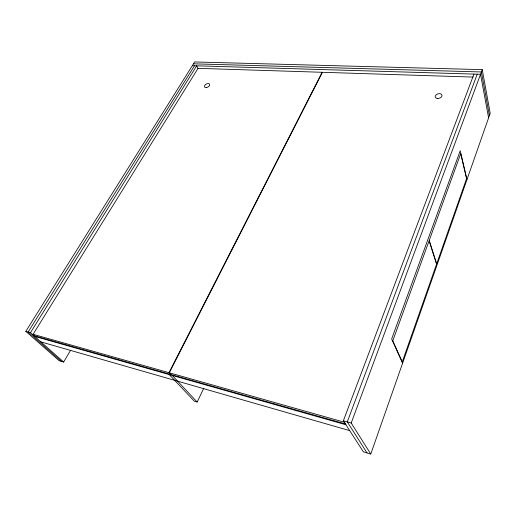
<?xml version="1.0" encoding="UTF-8"?>
<svg xmlns="http://www.w3.org/2000/svg" width="516" height="516" viewBox="0 0 516 516"><rect width="100%" height="100%" fill="white"/><g stroke="black" fill="none" stroke-linecap="round" stroke-linejoin="round"><path stroke-width="0.77" d="M473.946 74.091L343.366 420.785L363.374 451.829L370.765 454.048L490.2 113.288L482.247 69.647L194.661 61.952L25.8 331.356L59.121 360.678L63.668 362.038L70.608 350.222M370.765 454.048L351.215 422.997L482.247 69.647M477.229 74.188L347.281 421.888L367.057 452.932M169.261 374.59L194.306 401.177L197.164 402.035L203.794 388.226M169.319 372.784L344.385 422.23L345.514 423.978L170.919 374.487L169.319 372.784L322.429 72.298L473.211 77.09M168.977 372.687L322.126 72.285L198.041 68.338L33.063 334.297L34.907 335.929L170.577 374.39L168.977 372.687L33.063 334.297M25.8 331.356L30.47 332.672L196.686 65.822L198.196 68.609M194.493 65.758L28.128 332.014L61.391 361.355M193.487 63.823L481.389 71.963L489.407 115.558M192.313 65.693L480.531 74.285L488.607 117.835M343.366 420.785L351.215 422.997M34.649 336.368L345.92 424.752M40.887 341.882L349.713 430.634M30.47 332.672L63.668 362.038M172.221 375.429L197.164 402.035M402.583 363.258L391.657 338.986L460.22 150.756L466.967 179.574M436.562 264.179L402.267 361.871L392.786 340.805L429.106 240.766L436.562 264.179M466.58 178.659L436.678 263.85L429.222 240.424L460.724 153.652L466.58 178.659M206.426 87.565A2.864 1.703 -28.7 0 0 209.612 84.256A2.864 1.703 -28.7 0 0 205.181 84.888A2.864 1.703 -28.7 0 0 206.426 87.565M437.181 98.433A3.496 2.309 -16.3 0 0 442.012 95.299A3.496 2.309 -16.3 0 0 436.626 94.441A3.496 2.309 -16.3 0 0 437.181 98.433"/></g></svg>
